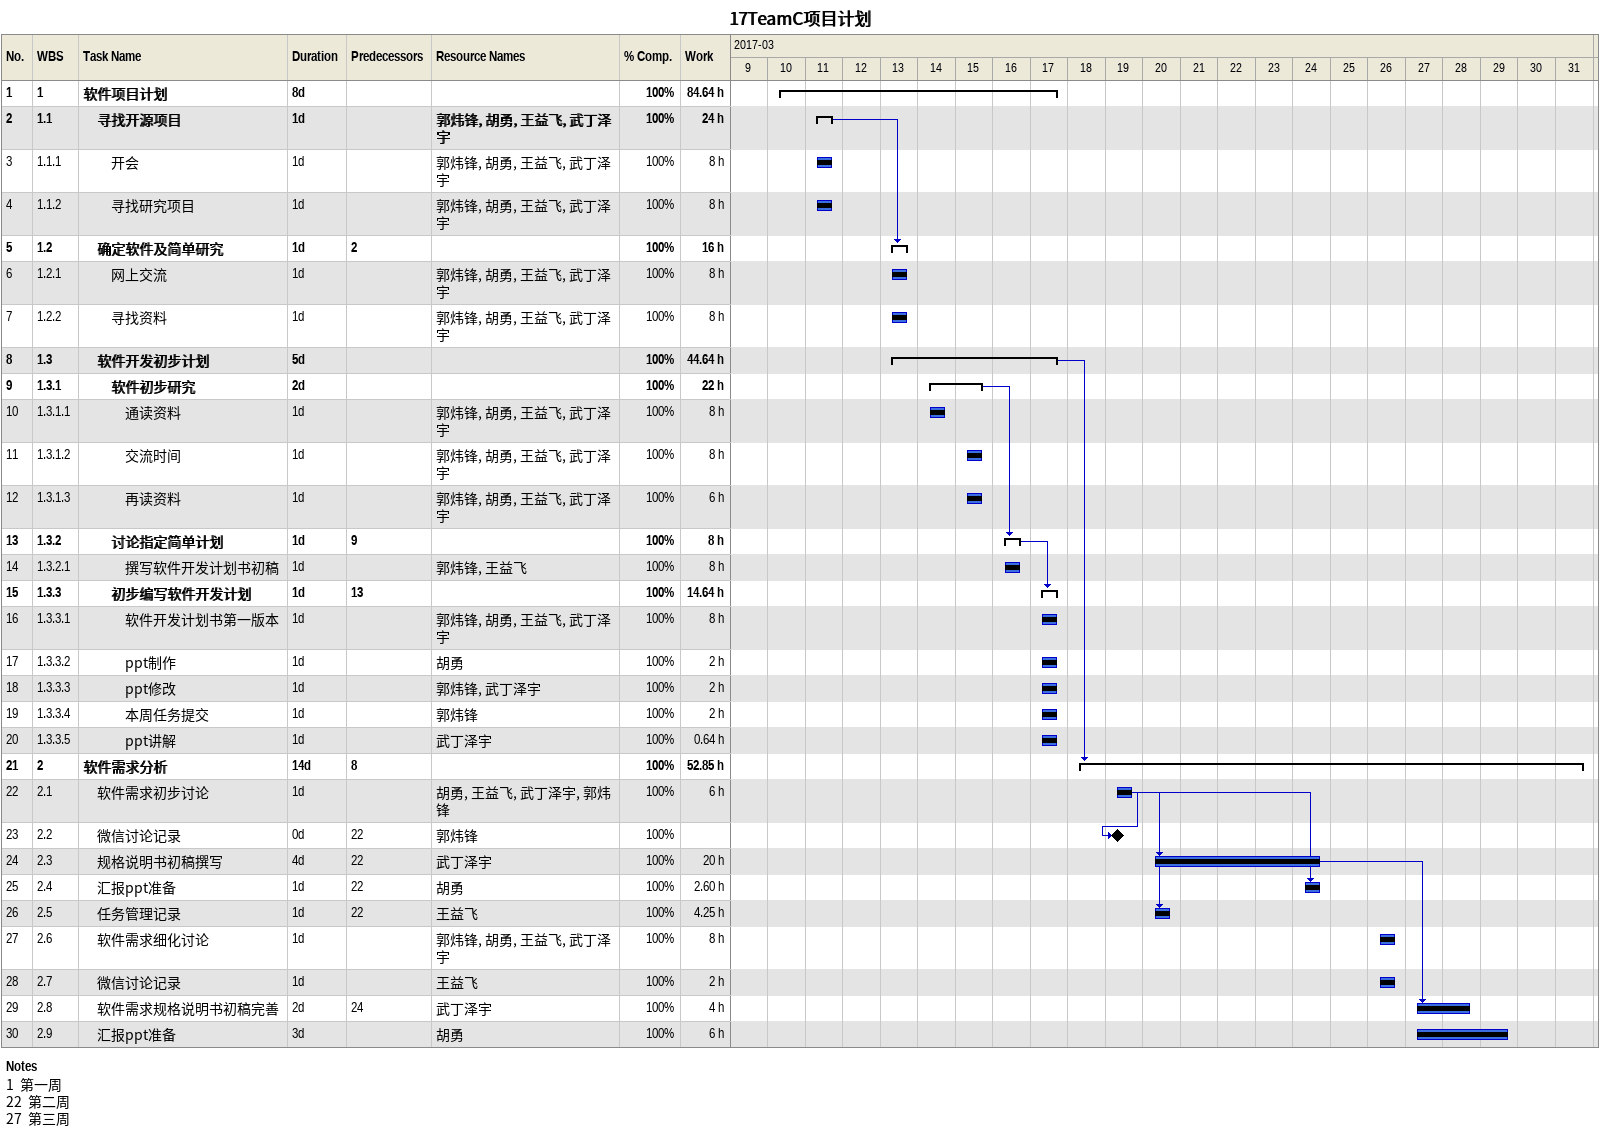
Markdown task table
17TeamC项目计划

| ID | WBS | Task | Duration | Start | Finish | Predecessors | Resources | % complete | Work (h) |
|---|---|---|---|---|---|---|---|---|---|
| 1 | 1 | **软件项目计划** | 8d | 2017-03-10 | 2017-03-17 |  |  | 100 | 84.64 |
| 2 | 1.1 | **寻找开源项目** | 1d | 2017-03-11 | 2017-03-11 |  | 郭炜锋, 胡勇, 王益飞, 武丁泽宇 | 100 | 24 |
| 3 | 1.1.1 | 开会 | 1d | 2017-03-11 | 2017-03-11 |  | 郭炜锋, 胡勇, 王益飞, 武丁泽宇 | 100 | 8 |
| 4 | 1.1.2 | 寻找研究项目 | 1d | 2017-03-11 | 2017-03-11 |  | 郭炜锋, 胡勇, 王益飞, 武丁泽宇 | 100 | 8 |
| 5 | 1.2 | **确定软件及简单研究** | 1d | 2017-03-13 | 2017-03-13 | 2 |  | 100 | 16 |
| 6 | 1.2.1 | 网上交流 | 1d | 2017-03-13 | 2017-03-13 |  | 郭炜锋, 胡勇, 王益飞, 武丁泽宇 | 100 | 8 |
| 7 | 1.2.2 | 寻找资料 | 1d | 2017-03-13 | 2017-03-13 |  | 郭炜锋, 胡勇, 王益飞, 武丁泽宇 | 100 | 8 |
| 8 | 1.3 | **软件开发初步计划** | 5d | 2017-03-13 | 2017-03-17 |  |  | 100 | 44.64 |
| 9 | 1.3.1 | **软件初步研究** | 2d | 2017-03-14 | 2017-03-15 |  |  | 100 | 22 |
| 10 | 1.3.1.1 | 通读资料 | 1d | 2017-03-14 | 2017-03-14 |  | 郭炜锋, 胡勇, 王益飞, 武丁泽宇 | 100 | 8 |
| 11 | 1.3.1.2 | 交流时间 | 1d | 2017-03-15 | 2017-03-15 |  | 郭炜锋, 胡勇, 王益飞, 武丁泽宇 | 100 | 8 |
| 12 | 1.3.1.3 | 再读资料 | 1d | 2017-03-15 | 2017-03-15 |  | 郭炜锋, 胡勇, 王益飞, 武丁泽宇 | 100 | 6 |
| 13 | 1.3.2 | **讨论指定简单计划** | 1d | 2017-03-16 | 2017-03-16 | 9 |  | 100 | 8 |
| 14 | 1.3.2.1 | 撰写软件开发计划书初稿 | 1d | 2017-03-16 | 2017-03-16 |  | 郭炜锋, 王益飞 | 100 | 8 |
| 15 | 1.3.3 | **初步编写软件开发计划** | 1d | 2017-03-17 | 2017-03-17 | 13 |  | 100 | 14.64 |
| 16 | 1.3.3.1 | 软件开发计划书第一版本 | 1d | 2017-03-17 | 2017-03-17 |  | 郭炜锋, 胡勇, 王益飞, 武丁泽宇 | 100 | 8 |
| 17 | 1.3.3.2 | ppt制作 | 1d | 2017-03-17 | 2017-03-17 |  | 胡勇 | 100 | 2 |
| 18 | 1.3.3.3 | ppt修改 | 1d | 2017-03-17 | 2017-03-17 |  | 郭炜锋, 武丁泽宇 | 100 | 2 |
| 19 | 1.3.3.4 | 本周任务提交 | 1d | 2017-03-17 | 2017-03-17 |  | 郭炜锋 | 100 | 2 |
| 20 | 1.3.3.5 | ppt讲解 | 1d | 2017-03-17 | 2017-03-17 |  | 武丁泽宇 | 100 | 0.64 |
| 21 | 2 | **软件需求分析** | 14d | 2017-03-18 | 2017-03-31 | 8 |  | 100 | 52.85 |
| 22 | 2.1 | 软件需求初步讨论 | 1d | 2017-03-19 | 2017-03-19 |  | 胡勇, 王益飞, 武丁泽宇, 郭炜锋 | 100 | 6 |
| 23 | 2.2 | 微信讨论记录 | 0d | 2017-03-19 | 2017-03-19 | 22 | 郭炜锋 | 100 |  |
| 24 | 2.3 | 规格说明书初稿撰写 | 4d | 2017-03-20 | 2017-03-24 | 22 | 武丁泽宇 | 100 | 20 |
| 25 | 2.4 | 汇报ppt准备 | 1d | 2017-03-24 | 2017-03-24 | 22 | 胡勇 | 100 | 2.60 |
| 26 | 2.5 | 任务管理记录 | 1d | 2017-03-20 | 2017-03-20 | 22 | 王益飞 | 100 | 4.25 |
| 27 | 2.6 | 软件需求细化讨论 | 1d | 2017-03-26 | 2017-03-26 |  | 郭炜锋, 胡勇, 王益飞, 武丁泽宇 | 100 | 8 |
| 28 | 2.7 | 微信讨论记录 | 1d | 2017-03-26 | 2017-03-26 |  | 王益飞 | 100 | 2 |
| 29 | 2.8 | 软件需求规格说明书初稿完善 | 2d | 2017-03-27 | 2017-03-28 | 24 | 武丁泽宇 | 100 | 4 |
| 30 | 2.9 | 汇报ppt准备 | 3d | 2017-03-27 | 2017-03-29 |  | 胡勇 | 100 | 6 |

Notes
- 1: 第一周
- 22: 第二周
- 27: 第三周
